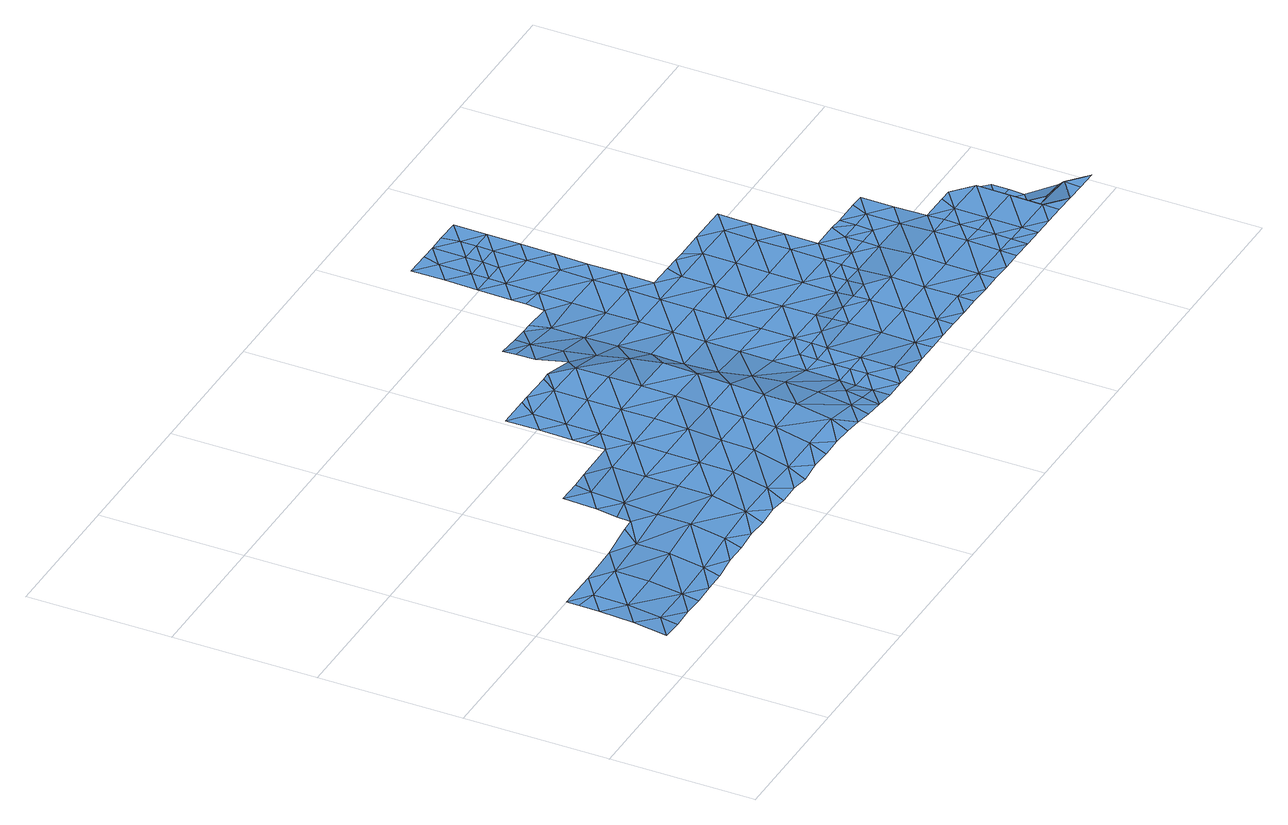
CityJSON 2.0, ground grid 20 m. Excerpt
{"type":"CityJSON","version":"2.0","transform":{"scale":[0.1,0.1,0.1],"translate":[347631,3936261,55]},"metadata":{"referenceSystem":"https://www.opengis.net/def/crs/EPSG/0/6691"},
"CityObjects":{
"waterbody1":{"type":"WaterBody","attributes":{"name":"8","class":"1140","function":"1","WaterBodyRiverFloodingRiskAttribute.description":"4","WaterBodyRiverFloodingRiskAttribute.rankOrg":"1","WaterBodyRiverFloodingRiskAttribute.adminType":"2","WaterBodyRiverFloodingRiskAttribute.scale":"L1"},"geometry":[{"type":"MultiSurface","lod":"1","boundaries":[[[0,1,2]],[[1,0,3]],[[4,3,0]],[[4,5,3]],[[5,4,6]],[[6,4,7]],[[7,4,8]],[[8,4,9]],[[9,10,8]],[[9,11,10]],[[11,9,12]],[[12,9,13]],[[13,9,0]],[[13,0,14]],[[14,0,15]],[[16,17,18]],[[19,18,17]],[[19,20,18]],[[21,22,23]],[[22,21,24]],[[21,25,24]],[[21,26,25]],[[26,21,27]],[[28,27,21]],[[28,29,27]],[[28,30,29]],[[31,30,28]],[[32,33,34]],[[35,36,37]],[[38,39,40]],[[39,38,41]],[[38,42,41]],[[42,38,43]],[[44,45,46]],[[47,45,44]],[[45,47,48]],[[47,49,48]],[[49,47,50]],[[51,50,47]],[[52,51,53]],[[54,55,46]],[[56,54,46]],[[57,58,59]],[[57,60,58]],[[61,60,57]],[[62,63,64]],[[64,65,62]],[[65,64,18]],[[65,66,62]],[[67,66,65]],[[68,66,67]],[[69,66,68]],[[69,70,66]],[[71,70,69]],[[72,70,71]],[[72,73,70]],[[74,73,72]],[[75,76,77]],[[78,73,74]],[[79,78,74]],[[80,78,79]],[[81,78,80]],[[78,81,82]],[[83,82,81]],[[83,70,82]],[[84,83,81]],[[85,84,81]],[[82,70,78]],[[85,81,80]],[[85,80,86]],[[86,80,87]],[[88,86,87]],[[89,86,88]],[[90,86,89]],[[89,91,90]],[[91,89,92]],[[49,92,89]],[[92,49,93]],[[94,93,49]],[[95,96,97]],[[98,97,96]],[[98,99,97]],[[98,77,99]],[[98,75,77]],[[100,75,98]],[[101,102,103]],[[102,104,103]],[[103,105,106]],[[77,76,106]],[[77,106,107]],[[106,108,107]],[[100,98,109]],[[100,109,110]],[[109,111,110]],[[58,110,111]],[[111,112,58]],[[113,100,110]],[[114,115,116]],[[77,107,99]],[[99,107,117]],[[107,118,117]],[[91,117,118]],[[91,119,117]],[[117,119,99]],[[99,119,120]],[[121,120,119]],[[122,120,121]],[[122,123,120]],[[97,123,124]],[[120,123,97]],[[97,99,120]],[[98,96,109]],[[124,95,97]],[[124,125,95]],[[96,126,109]],[[126,111,109]],[[127,121,119]],[[127,119,93]],[[92,93,119]],[[91,92,119]],[[118,90,91]],[[89,88,48]],[[48,88,43]],[[88,87,42]],[[87,128,42]],[[87,79,128]],[[79,129,128]],[[129,74,130]],[[74,131,130]],[[132,133,134]],[[134,133,135]],[[135,133,71]],[[135,71,136]],[[135,136,137]],[[137,138,135]],[[134,135,138]],[[131,72,133]],[[139,140,141]],[[25,141,140]],[[90,85,86]],[[142,85,90]],[[87,80,79]],[[79,74,129]],[[74,72,131]],[[73,78,70]],[[133,72,71]],[[136,71,69]],[[83,66,70]],[[65,20,67]],[[62,66,83]],[[62,83,143]],[[63,62,143]],[[143,83,84]],[[144,84,85]],[[145,11,146]],[[142,144,85]],[[145,147,11]],[[118,142,90]],[[108,118,107]],[[108,106,105]],[[105,103,104]],[[148,8,149]],[[150,151,152]],[[153,154,116]],[[155,114,116]],[[114,155,156]],[[151,115,157]],[[157,158,151]],[[60,110,58]],[[112,59,58]],[[53,51,47]],[[50,94,49]],[[48,49,89]],[[44,53,47]],[[55,44,46]],[[48,43,45]],[[43,88,42]],[[159,34,27]],[[160,32,34]],[[160,34,159]],[[28,23,31]],[[159,27,29]],[[140,24,25]],[[161,22,24]],[[28,21,23]],[[65,18,20]],[[64,16,18]],[[64,162,16]],[[162,64,163]],[[14,164,13]],[[13,164,12]],[[11,12,146]],[[147,10,11]],[[149,8,10]],[[148,7,8]],[[0,9,4]],[[2,15,0]],[[115,153,116]],[[151,153,115]],[[150,153,151]],[[165,153,150]],[[154,153,165]],[[166,116,154]],[[166,155,116]],[[167,165,150]],[[167,150,148]],[[148,150,152]],[[148,152,7]],[[6,7,152]],[[152,168,6]],[[168,152,169]],[[151,169,152]],[[158,169,151]],[[167,148,170]],[[149,170,148]],[[104,170,149]],[[149,105,104]],[[149,10,105]],[[147,105,10]],[[147,108,105]],[[147,118,108]],[[147,142,118]],[[145,142,147]],[[145,144,142]],[[146,144,145]],[[144,146,84]],[[146,143,84]],[[143,146,63]],[[146,12,63]],[[63,12,164]],[[63,164,163]],[[63,163,64]],[[34,33,171]],[[172,171,33]],[[172,173,171]],[[174,175,139]],[[175,176,139]],[[177,178,176]],[[177,179,178]],[[36,180,37]],[[46,43,38]],[[43,46,45]],[[46,181,56]],[[182,183,113]],[[183,75,100]],[[75,183,76]],[[183,184,76]],[[184,185,76]],[[185,184,186]],[[186,184,187]],[[184,182,187]],[[188,185,186]],[[101,185,188]],[[185,101,103]],[[106,185,103]],[[76,185,106]],[[128,129,189]],[[178,189,129]],[[179,189,178]],[[178,129,130]],[[130,131,190]],[[133,190,131]],[[190,133,191]],[[191,133,132]],[[161,24,191]],[[190,191,24]],[[24,140,190]],[[140,130,190]],[[130,140,178]],[[140,139,178]],[[171,141,25]],[[189,37,128]],[[37,42,128]],[[184,183,182]],[[113,183,100]],[[46,38,181]],[[41,42,37]],[[40,181,38]],[[192,39,41]],[[180,192,41]],[[37,180,41]],[[189,35,37]],[[193,35,189]],[[189,179,193]],[[176,178,139]],[[139,141,174]],[[194,174,141]],[[173,194,141]],[[141,171,173]],[[171,27,34]],[[26,27,171]],[[171,25,26]]]}]},
"waterbody2":{"type":"WaterBody","attributes":{"name":"8","class":"1140","function":"1","WaterBodyRiverFloodingRiskAttribute.description":"4","WaterBodyRiverFloodingRiskAttribute.rankOrg":"2","WaterBodyRiverFloodingRiskAttribute.adminType":"2","WaterBodyRiverFloodingRiskAttribute.scale":"L1"},"geometry":[{"type":"MultiSurface","lod":"1","boundaries":[[[127,93,94]],[[127,94,195]],[[94,50,195]],[[55,54,196]],[[126,197,111]],[[125,198,197]],[[199,200,201]],[[202,198,203]],[[204,205,199]],[[206,207,204]],[[208,209,206]],[[210,211,212]],[[202,213,212]],[[214,215,216]],[[216,52,217]],[[217,52,196]],[[55,196,44]],[[218,195,50]],[[195,121,127]],[[203,213,202]],[[219,220,221]],[[219,198,125]],[[126,95,197]],[[59,222,57]],[[59,112,201]],[[213,203,215]],[[198,219,203]],[[221,203,219]],[[203,221,215]],[[50,51,218]],[[53,44,196]],[[52,53,196]],[[51,52,218]],[[216,218,52]],[[218,216,215]],[[221,218,215]],[[221,195,218]],[[220,195,221]],[[220,121,195]],[[122,121,220]],[[122,220,123]],[[123,220,219]],[[124,123,219]],[[125,124,219]],[[95,125,197]],[[96,95,126]],[[205,223,200]],[[212,224,210]],[[225,223,205]],[[226,207,227]],[[228,229,230]],[[231,228,230]],[[209,231,230]],[[230,206,209]],[[230,207,206]],[[207,230,227]],[[229,227,230]],[[226,232,207]],[[204,207,205]],[[205,207,232]],[[205,232,225]],[[223,233,200]],[[201,200,59]],[[59,200,222]],[[222,200,233]],[[234,222,233]],[[199,205,200]],[[235,222,234]],[[222,235,61]],[[61,57,222]],[[112,111,201]],[[197,201,111]],[[198,201,197]],[[201,198,199]],[[202,199,198]],[[199,202,204]],[[204,202,206]],[[202,212,206]],[[211,206,212]],[[206,211,208]],[[224,212,213]],[[236,214,216]],[[236,216,217]],[[237,217,196]],[[237,196,54]],[[238,213,215]],[[239,224,213]],[[238,239,213]],[[240,238,215]],[[214,240,215]]]}]},
"waterbody3":{"type":"WaterBody","attributes":{"name":"8","class":"1140","function":"1","WaterBodyRiverFloodingRiskAttribute.description":"4","WaterBodyRiverFloodingRiskAttribute.rankOrg":"2","WaterBodyRiverFloodingRiskAttribute.adminType":"2","WaterBodyRiverFloodingRiskAttribute.scale":"L1"},"geometry":[{"type":"MultiSurface","lod":"1","boundaries":[[[166,241,242]],[[155,166,242]],[[114,156,243]],[[243,156,244]],[[156,245,244]],[[156,242,245]],[[246,245,242]],[[247,244,248]],[[249,244,247]],[[157,243,158]],[[249,243,244]],[[157,114,243]],[[156,155,242]],[[246,242,241]],[[157,115,114]],[[158,243,249]],[[245,248,244]]]}]},
"waterbody4":{"type":"WaterBody","attributes":{"name":"8","class":"1140","function":"1","WaterBodyRiverFloodingRiskAttribute.description":"4","WaterBodyRiverFloodingRiskAttribute.rankOrg":"3","WaterBodyRiverFloodingRiskAttribute.adminType":"2","WaterBodyRiverFloodingRiskAttribute.scale":"L1"},"geometry":[{"type":"MultiSurface","lod":"1","boundaries":[[[250,251,252]],[[251,253,252]],[[254,255,256]],[[255,257,256]],[[258,259,260]],[[259,261,260]],[[261,259,262]],[[262,263,261]],[[232,226,264]],[[232,264,265]],[[261,265,264]],[[261,266,265]],[[267,265,266]],[[267,223,265]],[[225,265,223]],[[232,265,225]],[[226,227,264]],[[264,227,268]],[[227,229,268]],[[229,269,268]],[[269,250,268]],[[260,264,268]],[[260,268,252]],[[270,260,252]],[[266,261,263]],[[261,264,260]],[[258,260,270]],[[271,270,256]],[[256,270,253]],[[256,253,254]],[[253,270,252]],[[250,252,268]],[[228,269,229]],[[257,271,256]]]}]},
"waterbody5":{"type":"WaterBody","attributes":{"name":"8","class":"1140","function":"1","WaterBodyRiverFloodingRiskAttribute.description":"4","WaterBodyRiverFloodingRiskAttribute.rankOrg":"1","WaterBodyRiverFloodingRiskAttribute.adminType":"2","WaterBodyRiverFloodingRiskAttribute.scale":"L1"},"geometry":[{"type":"MultiSurface","lod":"1","boundaries":[[[272,273,274]],[[273,272,275]],[[259,275,272]],[[273,275,257]],[[271,257,275]],[[258,271,275]],[[276,272,274]],[[276,277,272]],[[272,277,262]],[[258,270,271]],[[275,259,258]],[[272,262,259]],[[262,277,263]]]}]}
},
"vertices":[
[492,452,64],[497,475,61],[464,476,64],[521,475,59],[548,451,55],[536,475,59],[577,474,57],[605,451,58],[604,404,58],[548,405,55],[604,358,58],[547,359,57],[490,360,77],[491,406,69],[463,430,66],[464,457,65],[349,386,92],[337,386,92],[320,363,92],[292,386,92],[292,340,92],[90,136,67],[118,158,70],[62,159,66],[146,135,73],[146,89,73],[89,89,67],[32,90,65],[33,137,65],[4,114,65],[5,143,65],[5,160,65],[31,21,58],[59,21,59],[31,44,61],[343,16,73],[371,15,69],[371,38,80],[485,36,83],[456,14,74],[484,13,73],[428,37,82],[429,84,91],[485,83,91],[570,58,67],[542,82,75],[541,36,70],[599,81,58],[543,128,75],[600,127,58],[627,103,58],[627,80,58],[627,57,58],[598,58,58],[569,12,61],[570,35,64],[541,12,64],[913,214,58],[884,215,58],[912,191,58],[895,238,58],[913,237,58],[376,316,93],[434,361,92],[377,362,93],[319,317,92],[319,270,92],[291,294,92],[290,277,92],[290,248,92],[318,224,92],[261,225,91],[260,179,91],[317,178,92],[316,132,92],[772,263,58],[773,309,58],[715,264,58],[374,177,93],[373,131,91],[430,176,92],[431,222,94],[375,223,94],[375,269,94],[432,269,94],[488,221,93],[487,175,92],[430,130,91],[486,129,91],[544,174,70],[545,220,61],[601,219,58],[600,173,58],[628,150,58],[628,126,58],[799,170,58],[799,193,58],[770,170,58],[771,217,58],[714,217,58],[829,262,58],[746,379,58],[725,379,58],[717,356,58],[689,380,58],[660,357,58],[716,310,58],[659,265,58],[659,311,58],[828,216,58],[856,238,58],[856,192,58],[884,191,58],[857,284,58],[636,589,58],[635,566,58],[664,588,58],[658,218,58],[602,266,58],[657,172,58],[714,171,58],[685,149,58],[713,148,60],[742,148,60],[770,147,60],[798,147,60],[827,192,58],[657,149,58],[372,85,91],[316,86,92],[259,87,91],[260,133,91],[175,176,83],[204,180,85],[176,204,86],[205,226,87],[233,249,89],[209,249,88],[177,250,87],[201,41,76],[202,88,83],[145,42,67],[545,267,59],[433,315,93],[489,268,94],[546,313,59],[489,314,87],[603,312,58],[662,450,58],[661,403,58],[663,496,58],[607,543,58],[606,497,58],[663,542,58],[692,565,58],[665,611,58],[636,612,58],[607,566,58],[579,567,58],[4,68,63],[3,22,58],[161,158,79],[394,385,92],[406,385,93],[462,384,77],[691,518,58],[693,611,58],[690,472,58],[578,500,58],[578,520,58],[690,426,58],[88,43,62],[88,20,58],[116,20,61],[173,19,68],[201,18,69],[229,18,73],[258,17,72],[258,40,82],[286,17,75],[399,15,73],[513,13,69],[858,331,58],[829,308,58],[830,354,58],[773,355,58],[802,378,58],[859,377,58],[761,378,58],[315,39,83],[203,134,83],[175,157,82],[428,14,72],[314,16,72],[144,19,62],
[656,126,58],[598,35,58],[827,169,58],[826,123,61],[883,122,61],[940,167,58],[884,168,58],[825,77,61],[769,78,61],[882,76,61],[939,121,61],[881,30,61],[939,75,61],[881,7,61],[909,6,61],[824,8,61],[853,7,61],[825,31,61],[768,32,61],[683,10,60],[711,33,61],[655,34,58],[626,11,58],[655,80,58],[770,124,61],[713,125,61],[712,79,61],[941,214,58],[968,144,60],[796,8,61],[968,121,61],[967,74,61],[967,51,61],[966,5,61],[966,28,61],[938,29,61],[937,6,61],[967,98,61],[969,190,58],[970,236,58],[951,237,58],[654,10,58],[598,11,58],[739,9,61],[768,9,61],[711,9,61],
[694,657,58],[665,634,58],[607,589,58],[608,635,58],[637,658,58],[661,658,58],[580,659,58],[614,658,58],[580,613,58],
[1022,4,61],[1051,4,61],[1051,27,61],[1079,3,61],[1107,3,61],[1136,2,61],[1108,26,61],[1137,48,33],[1080,73,33],[1081,96,33],[1052,73,61],[1053,119,61],[1081,119,33],[1081,142,33],[995,74,61],[996,120,61],[1025,143,61],[1007,143,61],[995,28,61],[994,5,61],[1080,49,33],[1108,49,33],
[1109,118,4],[1137,95,4],[1138,116,4],[1109,72,4],[1138,141,4],[1082,142,32]
]}
